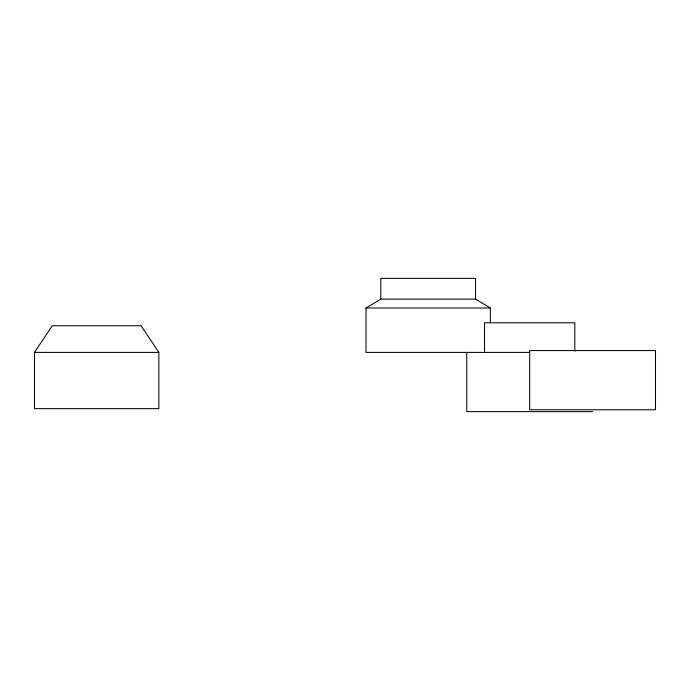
<?xml version="1.0" encoding="UTF-8"?>
<svg xmlns="http://www.w3.org/2000/svg" width="690" height="690" viewBox="0 0 690 690"><rect width="100%" height="100%" fill="white"/><g stroke="black" fill="none" stroke-linecap="round" stroke-linejoin="round"><path stroke-width="1.03" d="M34.5 352.4L52.268 325.758L141.088 325.758L158.855 352.4L158.855 408.653L34.5 408.653L34.5 352.4L158.855 352.4M529.67 352.4L366.002 352.4L366.002 307.99L380.811 299.106L475.557 299.106L490.357 307.99L490.357 322.791M366.002 307.99L490.357 307.99M592.581 411.62L466.75 411.62L466.75 352.4M574.822 351.348L574.822 322.791L484.518 322.791L484.518 352.4M475.557 299.106L475.557 278.38L380.811 278.38L380.811 299.106M655.5 350.563L529.67 350.563L529.67 409.774L655.5 409.774L655.5 350.563"/></g></svg>
